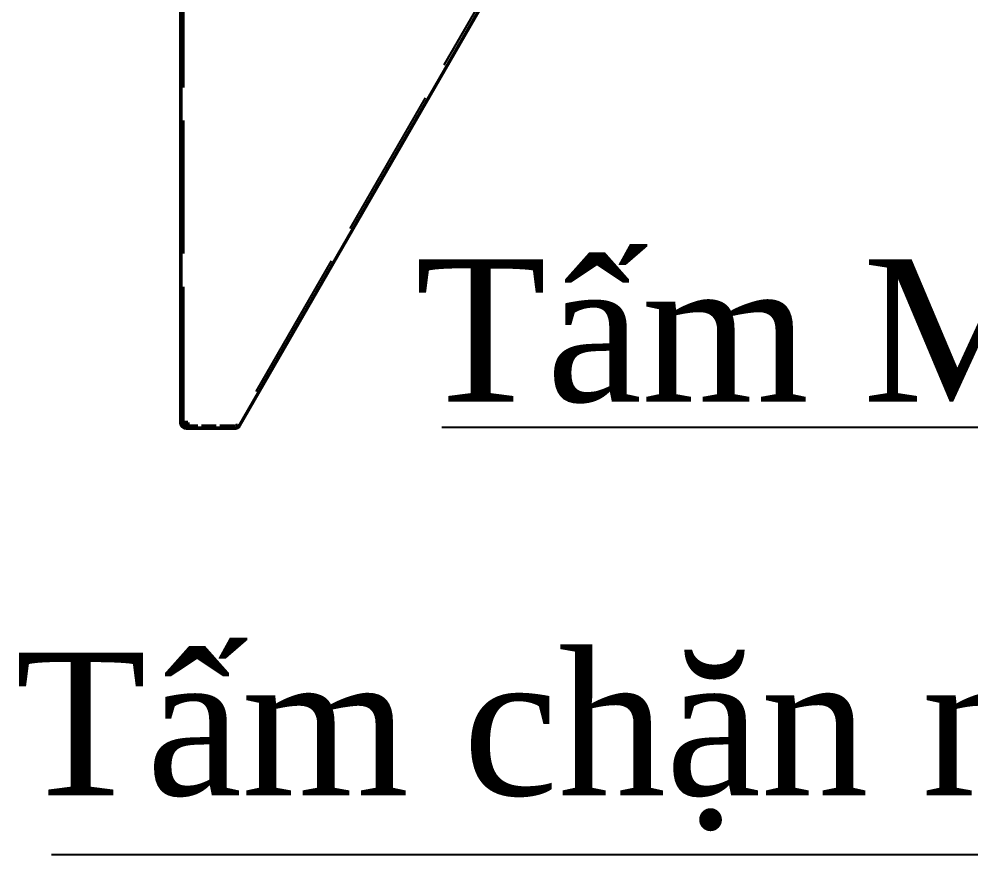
# Model space of a CAD drawing. Header units: millimetres. Extents: x 0 to 4200, y 0 to 2970.
# Drawn here: x 2222.8 to 2557.2, y 1702.4 to 1995.9 of the extents above; entities that cross this region are included whole.
import ezdxf

# ---------------------------------------------------------------- set-up
doc = ezdxf.new("R2010")
doc.units = ezdxf.units.MM
doc.header["$LTSCALE"] = 10
doc.linetypes.add('DASHED', pattern=[0.2067, 0.1654, -0.0413])
doc.layers.add('Co ban', color=7, linetype='Continuous', lineweight=50)
doc.layers.add('Symbol (ANSI)', color=7, linetype='Continuous', lineweight=25)
doc.layers.add('Manh', color=7, linetype='DASHED', lineweight=25, true_color=0x008000)
doc.styles.add('StandardAM_ANSI', font='')
doc.styles.get('StandardAM_ANSI').set_extended_font_data('VNI-Helve-Condense')
doc.dimstyles.new('Default - mm (ANSI)$7', dxfattribs={"dimscale": 10, "dimtxt": 5, "dimasz": 2, "dimexe": 2, "dimexo": 0.5, "dimgap": 0.8, "dimtad": 1, "dimtoh": 1, "dimdec": 0, "dimrnd": 1e-08, "dimzin": 4, "dimdsep": 46, "dimtxsty": 'StandardAM_ANSI', "dimcen": 0.09, "dimdle": 10, "dimclrd": 256, "dimclre": 256, "dimclrt": 256, "dimadec": 1, "dimazin": 1, "dimtfac": 0.61, "dimtofl": 0, "dimtmove": 0, "dimatfit": 3, "dimldrblk": 'DOT', "dimfxl": 1, "dimtolj": 1, "dimtzin": 4, "dimlwd": -1, "dimlwe": -1, "dimarcsym": 0})

# ---------------------------------------------------------------- blocks, each defined once
blk = doc.blocks.new('_Dot')
at = {"color": 0, "linetype": 'ByBlock', "lineweight": -2}
blk.add_line((-0.5, 0), (-1, 0), dxfattribs=at)
at = {"color": 0, "linetype": 'ByBlock', "const_width": 0.5}
blk.add_lwpolyline([(-0.25, 0, 1), (0.25, 0, 1)], format="xyb", close=True, dxfattribs=at)

msp = doc.modelspace()

# ---------------------------------------------------------------- linework, layer by layer
at = {"layer": 'Co ban'}
for p, q in [((2279.64, 2555.2), (2279.64, 1855.2)), ((2300.21, 1853.2), (2399.37, 2024.94)), ((2279.64, 1855.2), (2279.64, 1854.2)), ((2279.64, 1854.2), (2279.91, 1854.2)), ((2281.64, 1854.2), (2279.91, 1854.2)), ((2282.14, 1854.2), (2281.64, 1854.2)), ((2282.14, 1853.2), (2281.64, 1853.2)), ((2282.14, 1852.2), (2282.14, 1854.2)), ((2282.14, 1852.2), (2281.64, 1852.2)), ((2282.14, 1852.2), (2298.48, 1852.2))]:
    msp.add_line(p, q, dxfattribs=at)
for centre, radius, start, end in [((2281.64, 1854.2), 2, 180, 270), ((2281.64, 1854.2), 1, 180, 270), ((2298.48, 1854.2), 2, 270, 330)]:
    msp.add_arc(centre, radius, start, end, dxfattribs=at)
at = {"layer": 'Manh', "ltscale": 28.221262}
msp.add_line((2280.64, 1855.2), (2280.64, 2555.2), dxfattribs=at)
at = {"layer": 'Manh', "ltscale": 31.980228}
msp.add_line((2398.5, 2025.44), (2299.35, 1853.7), dxfattribs=at)
at = {"layer": 'Manh', "ltscale": 0.19037}
msp.add_line((2280.64, 1867.2), (2279.64, 1867.2), dxfattribs=at)
at = {"layer": 'Manh', "ltscale": 0.269265}
msp.add_line((2280.64, 1854.2), (2280.64, 1855.2), dxfattribs=at)
at = {"layer": 'Manh', "ltscale": 3.113184}
msp.add_line((2298.48, 1853.2), (2282.14, 1853.2), dxfattribs=at)
at = {"layer": 'Manh', "ltscale": 0.199359}
msp.add_arc((2298.48, 1854.2), 1, 270, 330, dxfattribs=at)

# ---------------------------------------------------------------- texts
at = {"layer": 'Symbol (ANSI)', "color": 150, "true_color": 0x0080ff, "char_height": 50, "attachment_point": 9, "style": 'StandardAM_ANSI'}
for s, insert, width in [('{\\fTimes New Roman|b0|i0;\\H50.0000;Tấm Mica}', (2674.39, 1860.8), 312.5), ('{\\fTimes New Roman|b0|i0;\\H50.0000;Tấm chặn mica}', (2686.89, 1710.72), 465.6046)]:
    msp.add_mtext(s, dxfattribs=dict(at, insert=insert, width=width))

# ---------------------------------------------------------------- leaders
at = {"layer": 'Symbol (ANSI)', "annotation_type": 0, "has_hookline": 1, "hookline_direction": 1}
for points, text_width in [([(2998.15, 1960.86), (2694.39, 1852.46), (2674.39, 1852.46)], 303.06), ([(2952.16, 1909.44), (2706.89, 1702.39), (2686.89, 1702.39)], 452.67)]:
    msp.add_leader(points, dimstyle='Default - mm (ANSI)$7', override={"dimgap": 0, "dimtad": 1}, dxfattribs=dict(at, text_width=text_width))

doc.saveas('drawing.dxf')
